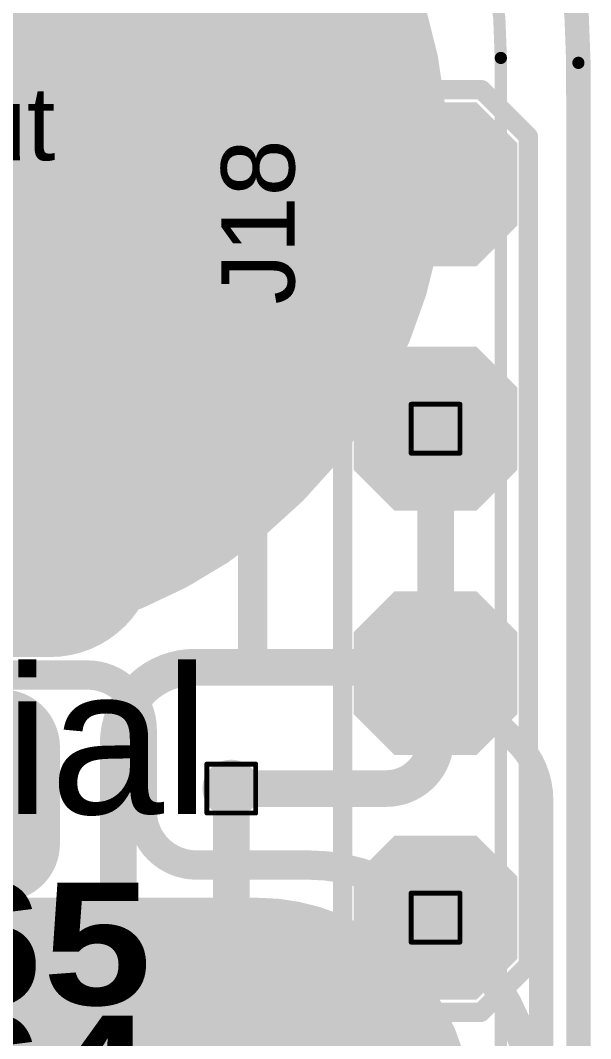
# Model space of a CAD drawing. Header units: inches. Extents: x 3 to 457, y -41 to 239.
# Drawn here: x 61.36 to 67.28, y 14.03 to 24.61 of the extents above; entities that cross this region are included whole.
import ezdxf

# ---------------------------------------------------------------- set-up
doc = ezdxf.new("R2010")
doc.units = ezdxf.units.IN
for name, color, linetype in [('Board Outline', 216, 'Continuous'), ('Bottom Layer', 5, 'Continuous'), ('Bottom Overlay', 54, 'Continuous'), ('Bottom Paste', 16, 'Continuous'), ('Bottom Solder', 6, 'Continuous'), ('Drill Drawing', 1, 'Continuous'), ('Fabrication', 76, 'Continuous'), ('Top Layer', 1, 'Continuous'), ('Top Overlay', 2, 'Continuous'), ('Top Paste', 8, 'Continuous'), ('Top Solder', 216, 'Continuous'), ('Via Holes', 16, 'Continuous')]:
    doc.layers.add(name, color=color, linetype=linetype)
doc.styles.add('Arial', font='', dxfattribs={"height": 0.2})
doc.styles.add('Arial Black_Bold', font='', dxfattribs={"height": 0.2})
doc.styles.get('Arial').set_extended_font_data('Arial')
doc.styles.get('Arial Black_Bold').set_extended_font_data('Arial Black', bold=True)

# ---------------------------------------------------------------- blocks, each defined once
blk = doc.blocks.new('SEMG_PAD_B_78')
at = {"layer": 'Bottom Layer'}
h = blk.add_hatch(color=5, dxfattribs=at)
edge = h.paths.add_edge_path()
edge.add_arc((-3.14997338, 0.0128143), 2.09999834, 90, 270)
edge.add_line((-3.14997338, -2.08718404), (3.150029259999999, -2.08718404))
edge.add_arc((3.15002926, 0.0128143), 2.09999834, 270, 450)
edge.add_line((3.15002926, 2.11281264), (-3.14997338, 2.11281264))
h = blk.add_hatch(color=5, dxfattribs=at)
edge = h.paths.add_edge_path()
edge.add_arc((2.794e-05, -9.98718602), 5.00000016, 0, 360)
at = {"layer": 'Bottom Paste'}
h = blk.add_hatch(color=16, dxfattribs=at)
edge = h.paths.add_edge_path()
edge.add_arc((-3.14997338, 0.0128143), 2.09999834, 90, 270)
edge.add_line((-3.14997338, -2.08718404), (3.150029259999999, -2.08718404))
edge.add_arc((3.15002926, 0.0128143), 2.09999834, 270, 450)
edge.add_line((3.15002926, 2.11281264), (-3.14997338, 2.11281264))
h = blk.add_hatch(color=16, dxfattribs=at)
edge = h.paths.add_edge_path()
edge.add_arc((2.794e-05, -9.98718602), 5.00000016, 0, 360)
at = {"layer": 'Bottom Solder'}
h = blk.add_hatch(color=6, dxfattribs=at)
edge = h.paths.add_edge_path()
edge.add_arc((-3.14997338, 0.0128143), 2.20159834, 90, 270)
edge.add_line((-3.14997338, -2.18878404), (3.150029259999999, -2.18878404))
edge.add_arc((3.15002926, 0.0128143), 2.20159834, 270, 450)
edge.add_line((3.15002926, 2.21441264), (-3.14997338, 2.21441264))
h = blk.add_hatch(color=6, dxfattribs=at)
edge = h.paths.add_edge_path()
edge.add_arc((2.794e-05, -9.98718602), 5.10160016, 0, 360)
at = {"layer": 'Bottom Overlay'}
for points in [[(-5.68320682, 10.96571086, 0.127, 0.127, 0), (-5.68320682, -10.9657134, 0.127, 0.127, 0)], [(-1.53065988, -15.21263658, 0.127, 0.127, -0.4142135623730932), (-5.68320682, -10.9657134, 0.127, 0.127, 0)]]:
    blk.add_lwpolyline(points, format="xyseb", dxfattribs=at)
blk.add_lwpolyline([(-5.71495682, -10.9657134, 0.0635, 0.0635, 1), (-5.65145682, -10.9657134, 0.0635, 0.0635, 1)], format="xyseb", close=True, dxfattribs=at)
blk.add_lwpolyline([(-5.71495682, -10.9657134, 0.0635, 0.0635, 1), (-5.65145682, -10.9657134, 0.0635, 0.0635, 1)], format="xyseb", close=True, dxfattribs=at)
blk = doc.blocks.new('4_P___SMD_W____CON__235')
at = {"layer": 'Top Layer'}
for points in [[(0.374999885, 0.74999977), (-0.374999885, 0.74999977), (-0.74999977, 0.374999885), (-0.74999977, -0.374999885), (-0.374999885, -0.74999977), (0.374999885, -0.74999977), (0.74999977, -0.374999885), (0.74999977, 0.374999885)], [(2.914999885, 0.74999977), (2.165000115, 0.74999977), (1.79000023, 0.374999885), (1.79000023, -0.374999885), (2.165000115, -0.74999977), (2.914999885, -0.74999977), (3.28999977, -0.374999885), (3.28999977, 0.374999885)], [(5.454999884999999, 0.74999977), (4.705000115, 0.74999977), (4.33000023, 0.374999885), (4.33000023, -0.374999885), (4.705000115, -0.74999977), (5.454999884999999, -0.74999977), (5.82999977, -0.374999885), (5.82999977, 0.374999885)], [(7.994999885, 0.74999977), (7.245000115, 0.74999977), (6.870000229999999, 0.374999885), (6.870000229999999, -0.374999885), (7.245000115, -0.74999977), (7.994999885, -0.74999977), (8.36999977, -0.374999885), (8.36999977, 0.374999885)]]:
    blk.add_hatch(color=1, dxfattribs=at).paths.add_polyline_path(points)
at = {"layer": 'Top Paste'}
for points in [[(0.374999885, 0.74999977), (-0.374999885, 0.74999977), (-0.74999977, 0.374999885), (-0.74999977, -0.374999885), (-0.374999885, -0.74999977), (0.374999885, -0.74999977), (0.74999977, -0.374999885), (0.74999977, 0.374999885)], [(2.914999885, 0.74999977), (2.165000115, 0.74999977), (1.79000023, 0.374999885), (1.79000023, -0.374999885), (2.165000115, -0.74999977), (2.914999885, -0.74999977), (3.28999977, -0.374999885), (3.28999977, 0.374999885)], [(5.454999884999999, 0.74999977), (4.705000115, 0.74999977), (4.33000023, 0.374999885), (4.33000023, -0.374999885), (4.705000115, -0.74999977), (5.454999884999999, -0.74999977), (5.82999977, -0.374999885), (5.82999977, 0.374999885)], [(7.994999885, 0.74999977), (7.245000115, 0.74999977), (6.870000229999999, 0.374999885), (6.870000229999999, -0.374999885), (7.245000115, -0.74999977), (7.994999885, -0.74999977), (8.36999977, -0.374999885), (8.36999977, 0.374999885)]]:
    blk.add_hatch(color=8, dxfattribs=at).paths.add_polyline_path(points)
at = {"layer": 'Top Solder'}
for points in [[(0.425799885, 0.85159977), (-0.425799885, 0.85159977), (-0.85159977, 0.425799885), (-0.85159977, -0.425799885), (-0.425799885, -0.85159977), (0.425799885, -0.85159977), (0.85159977, -0.425799885), (0.85159977, 0.425799885)], [(2.965799885, 0.85159977), (2.114200115, 0.85159977), (1.68840023, 0.425799885), (1.68840023, -0.425799885), (2.114200115, -0.85159977), (2.965799885, -0.85159977), (3.39159977, -0.425799885), (3.39159977, 0.425799885)], [(5.505799884999999, 0.85159977), (4.654200115, 0.85159977), (4.228400229999999, 0.425799885), (4.228400229999999, -0.425799885), (4.654200115, -0.85159977), (5.505799884999999, -0.85159977), (5.93159977, -0.425799885), (5.93159977, 0.425799885)], [(8.045799885000001, 0.85159977), (7.194200115, 0.85159977), (6.76840023, 0.425799885), (6.76840023, -0.425799885), (7.194200115, -0.85159977), (8.045799885000001, -0.85159977), (8.47159977, -0.425799885), (8.47159977, 0.425799885)]]:
    blk.add_hatch(color=216, dxfattribs=at).paths.add_polyline_path(points)
at = {"layer": 'Top Overlay'}
for points in [[(-0.4826, 0.9652, 0.1999996, 0.1999996, 0), (-0.98462592, 0.46317408, 0.1999996, 0.1999996, 0)], [(-0.4826, 0.9652, 0.1999996, 0.1999996, 0), (-0.37974016, 0.9652, 0.1999996, 0.1999996, 0)], [(-0.37974016, 0.9652, 0.1999996, 0.1999996, 0), (8.101990399999998, 0.9652, 0.1999996, 0.1999996, 0)], [(8.101990399999998, 0.9652, 0.1999996, 0.1999996, 0), (8.60300032, 0.4641900799999999, 0.1999996, 0.1999996, 0)], [(-0.98462592, 0.46317408, 0.1999996, 0.1999996, 0), (-0.98462592, -0.47158656, 0.1999996, 0.1999996, 0)], [(8.60300032, 0.4641900799999999, 0.1999996, 0.1999996, 0), (8.60300032, -0.4787392, 0.1999996, 0.1999996, 0)], [(-0.98462592, -0.47158656, 0.1999996, 0.1999996, 0), (-0.49101248, -0.9652, 0.1999996, 0.1999996, 0)], [(8.60300032, -0.4787392, 0.1999996, 0.1999996, 0), (8.11653952, -0.9652, 0.1999996, 0.1999996, 0)], [(-0.49101248, -0.9652, 0.1999996, 0.1999996, 0), (8.11653952, -0.9652, 0.1999996, 0.1999996, 0)]]:
    blk.add_lwpolyline(points, format="xyseb", dxfattribs=at)
for points in [[(-0.5325999, 0.9652, 0.0999998, 0.0999998, 1), (-0.4326001, 0.9652, 0.0999998, 0.0999998, 1)], [(-0.5325999, 0.9652, 0.0999998, 0.0999998, 1), (-0.4326001, 0.9652, 0.0999998, 0.0999998, 1)], [(-0.42974006, 0.9652, 0.0999998, 0.0999998, 1), (-0.32974026, 0.9652, 0.0999998, 0.0999998, 1)], [(-0.42974006, 0.9652, 0.0999998, 0.0999998, 1), (-0.32974026, 0.9652, 0.0999998, 0.0999998, 1)], [(8.051990499999999, 0.9652, 0.0999998, 0.0999998, 1), (8.1519903, 0.9652, 0.0999998, 0.0999998, 1)], [(8.051990499999999, 0.9652, 0.0999998, 0.0999998, 1), (8.1519903, 0.9652, 0.0999998, 0.0999998, 1)], [(-1.03462582, 0.46317408, 0.0999998, 0.0999998, 1), (-0.9346260199999998, 0.46317408, 0.0999998, 0.0999998, 1)], [(-1.03462582, 0.46317408, 0.0999998, 0.0999998, 1), (-0.9346260199999998, 0.46317408, 0.0999998, 0.0999998, 1)], [(8.553000419999998, 0.4641900799999999, 0.0999998, 0.0999998, 1), (8.65300022, 0.4641900799999999, 0.0999998, 0.0999998, 1)], [(8.553000419999998, 0.4641900799999999, 0.0999998, 0.0999998, 1), (8.65300022, 0.4641900799999999, 0.0999998, 0.0999998, 1)], [(-1.03462582, -0.47158656, 0.0999998, 0.0999998, 1), (-0.9346260199999998, -0.47158656, 0.0999998, 0.0999998, 1)], [(-1.03462582, -0.47158656, 0.0999998, 0.0999998, 1), (-0.9346260199999998, -0.47158656, 0.0999998, 0.0999998, 1)], [(8.553000419999998, -0.4787392, 0.0999998, 0.0999998, 1), (8.65300022, -0.4787392, 0.0999998, 0.0999998, 1)], [(8.553000419999998, -0.4787392, 0.0999998, 0.0999998, 1), (8.65300022, -0.4787392, 0.0999998, 0.0999998, 1)], [(-0.54101238, -0.9652, 0.0999998, 0.0999998, 1), (-0.4410125799999999, -0.9652, 0.0999998, 0.0999998, 1)], [(-0.54101238, -0.9652, 0.0999998, 0.0999998, 1), (-0.4410125799999999, -0.9652, 0.0999998, 0.0999998, 1)], [(8.066539619999999, -0.9652, 0.0999998, 0.0999998, 1), (8.16653942, -0.9652, 0.0999998, 0.0999998, 1)], [(8.066539619999999, -0.9652, 0.0999998, 0.0999998, 1), (8.16653942, -0.9652, 0.0999998, 0.0999998, 1)]]:
    blk.add_lwpolyline(points, format="xyseb", close=True, dxfattribs=at)
blk = doc.blocks.new('T____P____SMD_3_P____236')
at = {"layer": 'Top Layer'}
h = blk.add_hatch(color=1, dxfattribs=at)
edge = h.paths.add_edge_path()
edge.add_arc((-0.50000154, 3.04000154), 0.499999, 90, 180)
edge.add_line((-1.00000054, 3.04000154), (-1.00000054, 2.03999846))
edge.add_arc((-0.50000154, 2.03999846), 0.499999, 180, 270)
edge.add_line((-0.5000015400000001, 1.53999946), (0.5000015399999999, 1.53999946))
edge.add_arc((0.50000154, 2.03999846), 0.499999, 270, 360)
edge.add_line((1.00000054, 2.03999846), (1.00000054, 3.04000154))
edge.add_arc((0.50000154, 3.04000154), 0.499999, 0, 90)
edge.add_line((0.50000154, 3.54000054), (-0.50000154, 3.54000054))
h = blk.add_hatch(color=1, dxfattribs=at)
edge = h.paths.add_edge_path()
edge.add_arc((-0.9999992699999999, 0), 1.00000054, 90, 270)
edge.add_line((-0.9999992700000001, -1.00000054), (0.9999992699999997, -1.00000054))
edge.add_arc((0.9999992699999999, 0), 1.00000054, 270, 450)
edge.add_line((0.99999927, 1.00000054), (-0.9999992699999998, 1.00000054))
h = blk.add_hatch(color=1, dxfattribs=at)
edge = h.paths.add_edge_path()
edge.add_arc((-0.50000154, -2.03999846), 0.499999, 90, 180)
edge.add_line((-1.00000054, -2.03999846), (-1.00000054, -3.04000154))
edge.add_arc((-0.50000154, -3.04000154), 0.499999, 180, 270)
edge.add_line((-0.5000015400000001, -3.54000054), (0.5000015399999999, -3.54000054))
edge.add_arc((0.50000154, -3.04000154), 0.499999, 270, 360)
edge.add_line((1.00000054, -3.04000154), (1.00000054, -2.03999846))
edge.add_arc((0.50000154, -2.03999846), 0.499999, 0, 90)
edge.add_line((0.50000154, -1.53999946), (-0.50000154, -1.53999946))
at = {"layer": 'Top Paste'}
h = blk.add_hatch(color=8, dxfattribs=at)
edge = h.paths.add_edge_path()
edge.add_arc((-0.50000154, 3.04000154), 0.499999, 90, 180)
edge.add_line((-1.00000054, 3.04000154), (-1.00000054, 2.03999846))
edge.add_arc((-0.50000154, 2.03999846), 0.499999, 180, 270)
edge.add_line((-0.5000015400000001, 1.53999946), (0.5000015399999999, 1.53999946))
edge.add_arc((0.50000154, 2.03999846), 0.499999, 270, 360)
edge.add_line((1.00000054, 2.03999846), (1.00000054, 3.04000154))
edge.add_arc((0.50000154, 3.04000154), 0.499999, 0, 90)
edge.add_line((0.50000154, 3.54000054), (-0.50000154, 3.54000054))
h = blk.add_hatch(color=8, dxfattribs=at)
edge = h.paths.add_edge_path()
edge.add_arc((-0.9999992699999999, 0), 1.00000054, 90, 270)
edge.add_line((-0.9999992700000001, -1.00000054), (0.9999992699999997, -1.00000054))
edge.add_arc((0.9999992699999999, 0), 1.00000054, 270, 450)
edge.add_line((0.99999927, 1.00000054), (-0.9999992699999998, 1.00000054))
h = blk.add_hatch(color=8, dxfattribs=at)
edge = h.paths.add_edge_path()
edge.add_arc((-0.50000154, -2.03999846), 0.499999, 90, 180)
edge.add_line((-1.00000054, -2.03999846), (-1.00000054, -3.04000154))
edge.add_arc((-0.50000154, -3.04000154), 0.499999, 180, 270)
edge.add_line((-0.5000015400000001, -3.54000054), (0.5000015399999999, -3.54000054))
edge.add_arc((0.50000154, -3.04000154), 0.499999, 270, 360)
edge.add_line((1.00000054, -3.04000154), (1.00000054, -2.03999846))
edge.add_arc((0.50000154, -2.03999846), 0.499999, 0, 90)
edge.add_line((0.50000154, -1.53999946), (-0.50000154, -1.53999946))
at = {"layer": 'Top Solder'}
h = blk.add_hatch(color=216, dxfattribs=at)
edge = h.paths.add_edge_path()
edge.add_arc((-0.50000154, 3.04000154), 0.601599, 90, 180)
edge.add_line((-1.10160054, 3.04000154), (-1.10160054, 2.03999846))
edge.add_arc((-0.50000154, 2.03999846), 0.601599, 180, 270)
edge.add_line((-0.5000015400000001, 1.43839946), (0.5000015399999999, 1.43839946))
edge.add_arc((0.50000154, 2.03999846), 0.601599, 270, 360)
edge.add_line((1.10160054, 2.03999846), (1.10160054, 3.04000154))
edge.add_arc((0.50000154, 3.04000154), 0.601599, 0, 90)
edge.add_line((0.50000154, 3.64160054), (-0.50000154, 3.64160054))
h = blk.add_hatch(color=216, dxfattribs=at)
edge = h.paths.add_edge_path()
edge.add_arc((-0.9999992699999999, 0), 1.10160054, 90, 270)
edge.add_line((-0.9999992700000001, -1.10160054), (0.9999992699999997, -1.10160054))
edge.add_arc((0.9999992699999999, 0), 1.10160054, 270, 450)
edge.add_line((0.99999927, 1.10160054), (-0.9999992699999998, 1.10160054))
h = blk.add_hatch(color=216, dxfattribs=at)
edge = h.paths.add_edge_path()
edge.add_arc((-0.50000154, -2.03999846), 0.601599, 90, 180)
edge.add_line((-1.10160054, -2.03999846), (-1.10160054, -3.04000154))
edge.add_arc((-0.50000154, -3.04000154), 0.601599, 180, 270)
edge.add_line((-0.5000015400000001, -3.64160054), (0.5000015399999999, -3.64160054))
edge.add_arc((0.50000154, -3.04000154), 0.601599, 270, 360)
edge.add_line((1.10160054, -3.04000154), (1.10160054, -2.03999846))
edge.add_arc((0.50000154, -2.03999846), 0.601599, 0, 90)
edge.add_line((0.50000154, -1.43839946), (-0.50000154, -1.43839946))

msp = doc.modelspace()

# ---------------------------------------------------------------- hatches: boundary and pattern name
at = {"layer": 'Bottom Layer'}
h = msp.add_hatch(color=5, dxfattribs=at)
edge = h.paths.add_edge_path()
edge.add_arc((65.66953592, 20.37080762), 0.2999994, 0, 360)
h = msp.add_hatch(color=5, dxfattribs=at)
edge = h.paths.add_edge_path()
edge.add_arc((63.54688586, 16.63197334), 0.2999994, 0, 360)
h = msp.add_hatch(color=5, dxfattribs=at)
edge = h.paths.add_edge_path()
edge.add_arc((65.66953592, 15.29080762), 0.2999994, 0, 360)
at = {"layer": 'Top Layer'}
h = msp.add_hatch(color=1, dxfattribs=at)
edge = h.paths.add_edge_path()
edge.add_arc((65.66953592, 20.37080762), 0.2999994, 0, 360)
h = msp.add_hatch(color=1, dxfattribs=at)
edge = h.paths.add_edge_path()
edge.add_arc((63.54688586, 16.63197334), 0.2999994, 0, 360)
h = msp.add_hatch(color=1, dxfattribs=at)
edge = h.paths.add_edge_path()
edge.add_arc((65.66953592, 15.29080762), 0.2999994, 0, 360)
at = {"layer": 'Via Holes'}
h = msp.add_hatch(color=7, dxfattribs=at)
edge = h.paths.add_edge_path()
edge.add_arc((65.66953592, 20.37080762), 0.1499997, 0, 360)
h = msp.add_hatch(color=7, dxfattribs=at)
edge = h.paths.add_edge_path()
edge.add_arc((63.54688586, 16.63197334), 0.1499997, 0, 360)
h = msp.add_hatch(color=7, dxfattribs=at)
edge = h.paths.add_edge_path()
edge.add_arc((65.66953592, 15.29080762), 0.1499997, 0, 360)

# ---------------------------------------------------------------- linework, layer by layer
at = {"layer": 'Board Outline'}
for points in [[(65.0764637, 28.28579306, 0.127, 0.127, -0.2441754300213249), (67.15419132, 24.17253992, 0.127, 0.127, 0)], [(67.15419132, 24.17259326, 0.127, 0.127, 0), (67.15422688, 2.31684068, 0.127, 0.127, 0)]]:
    msp.add_lwpolyline(points, format="xyseb", dxfattribs=at)
for points in [[(67.12244132000001, 24.17259326, 0.0635, 0.0635, 1), (67.18594132, 24.17259326, 0.0635, 0.0635, 1)], [(67.12244132000001, 24.17253992, 0.0635, 0.0635, 1), (67.18594132, 24.17253992, 0.0635, 0.0635, 1)]]:
    msp.add_lwpolyline(points, format="xyseb", close=True, dxfattribs=at)
at = {"layer": 'Bottom Layer'}
for points in [[(65.66953592, 17.14344806, 0.3809999999999999, 0.3809999999999999, 0), (65.66953592, 20.37080762, 0.3809999999999999, 0.3809999999999999, 0)], [(60.16131224, 17.81140202, 0.3048, 0.3048, 0), (62.05242606, 17.81140202, 0.3048, 0.3048, 0)], [(62.05242606, 17.81140202, 0.3048, 0.3048, -0.4142135623730951), (62.62153592, 17.24229216, 0.3048, 0.3048, 0)], [(62.62153592, 16.40112036, 0.3048, 0.3048, 0), (62.62153592, 17.24229216, 0.3048, 0.3048, 0)], [(65.66953592, 17.14344806, 0.3809999999999999, 0.3809999999999999, -0.4142135623730951), (65.1580612, 16.63197334, 0.3809999999999999, 0.3809999999999999, 0)], [(63.54688586, 16.63197334, 0.3809999999999999, 0.3809999999999999, 0), (65.1580612, 16.63197334, 0.3809999999999999, 0.3809999999999999, 0)], [(63.18537528, 15.837281, 0.3048, 0.3048, -0.4142135623730951), (62.62153592, 16.40112036, 0.3048, 0.3048, 0)], [(63.18537528, 15.837281, 0.3048, 0.3048, 0), (64.35023198, 15.837281, 0.3048, 0.3048, 0)], [(64.35023198, 15.837281, 0.3048, 0.3048, -0.1989121957720606), (65.66953592, 15.29080762, 0.3048, 0.3048, 0)], [(65.66953592, 15.29080762, 0.3048, 0.3048, 0), (65.98429272, 14.97605082, 0.3048, 0.3048, 0)], [(65.98429272, 14.97605336, 0.3048, 0.3048, -0.198912367379658), (66.70142616, 13.24473602, 0.3048, 0.3048, 0)]]:
    msp.add_lwpolyline(points, format="xyseb", dxfattribs=at)
for points in [[(65.57428592, 20.37080762, 0.1905, 0.1905, 1), (65.76478592, 20.37080762, 0.1905, 0.1905, 1)], [(61.97622605999999, 17.81140202, 0.1524, 0.1524, 1), (62.12862605999999, 17.81140202, 0.1524, 0.1524, 1)], [(61.97622605999999, 17.81140202, 0.1524, 0.1524, 1), (62.12862605999999, 17.81140202, 0.1524, 0.1524, 1)], [(62.54533591999999, 17.24229216, 0.1524, 0.1524, 1), (62.69773592, 17.24229216, 0.1524, 0.1524, 1)], [(62.54533591999999, 17.24229216, 0.1524, 0.1524, 1), (62.69773592, 17.24229216, 0.1524, 0.1524, 1)], [(65.57428592, 17.14344806, 0.1905, 0.1905, 1), (65.76478592, 17.14344806, 0.1905, 0.1905, 1)], [(65.57428592, 17.14344806, 0.1905, 0.1905, 1), (65.76478592, 17.14344806, 0.1905, 0.1905, 1)], [(63.45163586, 16.63197334, 0.1905, 0.1905, 1), (63.64213586, 16.63197334, 0.1905, 0.1905, 1)], [(65.0628112, 16.63197334, 0.1905, 0.1905, 1), (65.2533112, 16.63197334, 0.1905, 0.1905, 1)], [(65.0628112, 16.63197334, 0.1905, 0.1905, 1), (65.2533112, 16.63197334, 0.1905, 0.1905, 1)], [(62.54533591999999, 16.40112036, 0.1524, 0.1524, 1), (62.69773592, 16.40112036, 0.1524, 0.1524, 1)], [(62.54533591999999, 16.40112036, 0.1524, 0.1524, 1), (62.69773592, 16.40112036, 0.1524, 0.1524, 1)], [(63.10917528, 15.837281, 0.1524, 0.1524, 1), (63.26157528, 15.837281, 0.1524, 0.1524, 1)], [(63.10917528, 15.837281, 0.1524, 0.1524, 1), (63.26157528, 15.837281, 0.1524, 0.1524, 1)], [(64.27403197999999, 15.837281, 0.1524, 0.1524, 1), (64.42643198, 15.837281, 0.1524, 0.1524, 1)], [(64.27403197999999, 15.837281, 0.1524, 0.1524, 1), (64.42643198, 15.837281, 0.1524, 0.1524, 1)], [(65.59333592, 15.29080762, 0.1524, 0.1524, 1), (65.74573591999999, 15.29080762, 0.1524, 0.1524, 1)], [(65.59333592, 15.29080762, 0.1524, 0.1524, 1), (65.74573591999999, 15.29080762, 0.1524, 0.1524, 1)], [(65.90809272, 14.97605336, 0.1524, 0.1524, 1), (66.06049272, 14.97605336, 0.1524, 0.1524, 1)], [(65.90809272, 14.97605082, 0.1524, 0.1524, 1), (66.06049272, 14.97605082, 0.1524, 0.1524, 1)]]:
    msp.add_lwpolyline(points, format="xyseb", close=True, dxfattribs=at)
at = {"layer": 'Drill Drawing'}
for points in [[(65.41553592, 20.62480762, 0.0508, 0.0508, 0), (65.92353591999999, 20.62480762, 0.0508, 0.0508, 0)], [(65.41553592, 20.11680762, 0.0508, 0.0508, 0), (65.41553592, 20.62480762, 0.0508, 0.0508, 0)], [(65.92353591999999, 20.11680762, 0.0508, 0.0508, 0), (65.92353591999999, 20.62480762, 0.0508, 0.0508, 0)], [(65.41553592, 20.11680762, 0.0508, 0.0508, 0), (65.92353591999999, 20.11680762, 0.0508, 0.0508, 0)], [(63.29288586, 16.88597334, 0.0508, 0.0508, 0), (63.80088585999999, 16.88597334, 0.0508, 0.0508, 0)], [(63.29288586, 16.37797334, 0.0508, 0.0508, 0), (63.29288586, 16.88597334, 0.0508, 0.0508, 0)], [(63.80088585999999, 16.37797334, 0.0508, 0.0508, 0), (63.80088585999999, 16.88597334, 0.0508, 0.0508, 0)], [(63.29288586, 16.37797334, 0.0508, 0.0508, 0), (63.80088585999999, 16.37797334, 0.0508, 0.0508, 0)], [(65.41553592, 15.54480762, 0.0508, 0.0508, 0), (65.92353591999999, 15.54480762, 0.0508, 0.0508, 0)], [(65.41553592, 15.03680762, 0.0508, 0.0508, 0), (65.41553592, 15.54480762, 0.0508, 0.0508, 0)], [(65.92353591999999, 15.03680762, 0.0508, 0.0508, 0), (65.92353591999999, 15.54480762, 0.0508, 0.0508, 0)], [(65.41553592, 15.03680762, 0.0508, 0.0508, 0), (65.92353591999999, 15.03680762, 0.0508, 0.0508, 0)]]:
    msp.add_lwpolyline(points, format="xyseb", dxfattribs=at)
for points in [[(65.40283592, 20.62480762, 0.0254, 0.0254, 1), (65.42823591999999, 20.62480762, 0.0254, 0.0254, 1)], [(65.40283592, 20.62480762, 0.0254, 0.0254, 1), (65.42823591999999, 20.62480762, 0.0254, 0.0254, 1)], [(65.91083592, 20.62480762, 0.0254, 0.0254, 1), (65.93623592, 20.62480762, 0.0254, 0.0254, 1)], [(65.91083592, 20.62480762, 0.0254, 0.0254, 1), (65.93623592, 20.62480762, 0.0254, 0.0254, 1)], [(65.40283592, 20.11680762, 0.0254, 0.0254, 1), (65.42823591999999, 20.11680762, 0.0254, 0.0254, 1)], [(65.40283592, 20.11680762, 0.0254, 0.0254, 1), (65.42823591999999, 20.11680762, 0.0254, 0.0254, 1)], [(65.91083592, 20.11680762, 0.0254, 0.0254, 1), (65.93623592, 20.11680762, 0.0254, 0.0254, 1)], [(65.91083592, 20.11680762, 0.0254, 0.0254, 1), (65.93623592, 20.11680762, 0.0254, 0.0254, 1)], [(63.28018585999999, 16.88597334, 0.0254, 0.0254, 1), (63.30558586, 16.88597334, 0.0254, 0.0254, 1)], [(63.28018585999999, 16.88597334, 0.0254, 0.0254, 1), (63.30558586, 16.88597334, 0.0254, 0.0254, 1)], [(63.78818585999999, 16.88597334, 0.0254, 0.0254, 1), (63.81358586, 16.88597334, 0.0254, 0.0254, 1)], [(63.78818585999999, 16.88597334, 0.0254, 0.0254, 1), (63.81358586, 16.88597334, 0.0254, 0.0254, 1)], [(63.28018585999999, 16.37797334, 0.0254, 0.0254, 1), (63.30558586, 16.37797334, 0.0254, 0.0254, 1)], [(63.28018585999999, 16.37797334, 0.0254, 0.0254, 1), (63.30558586, 16.37797334, 0.0254, 0.0254, 1)], [(63.78818585999999, 16.37797334, 0.0254, 0.0254, 1), (63.81358586, 16.37797334, 0.0254, 0.0254, 1)], [(63.78818585999999, 16.37797334, 0.0254, 0.0254, 1), (63.81358586, 16.37797334, 0.0254, 0.0254, 1)], [(65.40283592, 15.54480762, 0.0254, 0.0254, 1), (65.42823591999999, 15.54480762, 0.0254, 0.0254, 1)], [(65.40283592, 15.54480762, 0.0254, 0.0254, 1), (65.42823591999999, 15.54480762, 0.0254, 0.0254, 1)], [(65.91083592, 15.54480762, 0.0254, 0.0254, 1), (65.93623592, 15.54480762, 0.0254, 0.0254, 1)], [(65.91083592, 15.54480762, 0.0254, 0.0254, 1), (65.93623592, 15.54480762, 0.0254, 0.0254, 1)], [(65.40283592, 15.03680762, 0.0254, 0.0254, 1), (65.42823591999999, 15.03680762, 0.0254, 0.0254, 1)], [(65.40283592, 15.03680762, 0.0254, 0.0254, 1), (65.42823591999999, 15.03680762, 0.0254, 0.0254, 1)], [(65.91083592, 15.03680762, 0.0254, 0.0254, 1), (65.93623592, 15.03680762, 0.0254, 0.0254, 1)], [(65.91083592, 15.03680762, 0.0254, 0.0254, 1), (65.93623592, 15.03680762, 0.0254, 0.0254, 1)]]:
    msp.add_lwpolyline(points, format="xyseb", close=True, dxfattribs=at)
at = {"layer": 'Fabrication'}
for points in [[(62.2106833, 29.22834642, 0.254, 0.254, -0.414213562373093), (67.15419132, 24.17248404, 0.254, 0.254, 0)], [(67.15419132, 24.17259326, 0.254, 0.254, 0), (67.15422688, 2.31684068, 0.254, 0.254, 0)], [(57.51083494, 15.3703401, 0.254, 0.254, 0), (63.8188335, 15.3703401, 0.254, 0.254, 0)], [(63.8188335, 15.3703401, 0.254, 0.254, -0.198912367379658), (65.30375814, 14.75526386, 0.254, 0.254, 0)], [(65.30375814, 14.75526386, 0.254, 0.254, -0.198912367379658), (65.91883437999999, 13.27033922, 0.254, 0.254, 0)]]:
    msp.add_lwpolyline(points, format="xyseb", dxfattribs=at)
for points in [[(65.6647785, 23.2447084, 0.254, 0.254, 1), (55.66477817999999, 23.2447084, 0.254, 0.254, 1)], [(67.09069131999999, 24.17259326, 0.127, 0.127, 1), (67.21769132, 24.17259326, 0.127, 0.127, 1)], [(67.09069131999999, 24.17248404, 0.127, 0.127, 1), (67.21769132, 24.17248404, 0.127, 0.127, 1)], [(65.60127849999999, 23.2447084, 0.127, 0.127, 1), (65.7282785, 23.2447084, 0.127, 0.127, 1)], [(63.7553335, 15.3703401, 0.127, 0.127, 1), (63.88233349999999, 15.3703401, 0.127, 0.127, 1)], [(63.7553335, 15.3703401, 0.127, 0.127, 1), (63.88233349999999, 15.3703401, 0.127, 0.127, 1)], [(65.24025814, 14.75526386, 0.127, 0.127, 1), (65.36725814, 14.75526386, 0.127, 0.127, 1)], [(65.24025814, 14.75526386, 0.127, 0.127, 1), (65.36725814, 14.75526386, 0.127, 0.127, 1)]]:
    msp.add_lwpolyline(points, format="xyseb", close=True, dxfattribs=at)
at = {"layer": 'Top Layer'}
for points in [[(61.60077342, 25.57043146, 0.3048, 0.3048, 0), (63.22657916, 22.77812564, 0.3048, 0.3048, 0)], [(62.46744681999999, 25.61681186, 0.3048, 0.3048, 0), (63.32767624, 23.94635292, 0.3048, 0.3048, 0)], [(63.68697701999999, 24.89759054, 0.3048, 0.3048, 0), (65.66953592, 22.91503164, 0.3048, 0.3048, 0)], [(63.33358681999999, 23.93487974, 0.3048, 0.3048, 0), (65.25722026, 20.86796944, 0.3048, 0.3048, 0)], [(63.22657916, 22.77812564, 0.3048, 0.3048, -0.0007665006338164453), (63.23534724, 22.75568728, 0.3048, 0.3048, 0)], [(63.23534724, 22.75568728, 0.3048, 0.3048, -0.09305497116601014), (63.76990039999999, 19.90583268, 0.3048, 0.3048, 0)], [(65.25722026, 20.86796944, 0.3048, 0.3048, 0), (65.66953592, 20.37080762, 0.3048, 0.3048, 0)], [(63.76990039999999, 17.89277854, 0.3048, 0.3048, 0), (63.76990039999999, 19.90583268, 0.3048, 0.3048, 0)], [(62.37191488, 17.09880756, 0.3809999999999999, 0.3809999999999999, -0.4142135623730951), (63.16588586, 17.89277854, 0.3809999999999999, 0.3809999999999999, 0)], [(63.16588586, 17.89277854, 0.3809999999999999, 0.3809999999999999, 0), (65.50596499999999, 17.89277854, 0.3809999999999999, 0.3809999999999999, 0)], [(65.50596499999999, 17.89277854, 0.3809999999999999, 0.3809999999999999, -0.4142135623730951), (65.53695046, 17.86179308, 0.3809999999999999, 0.3809999999999999, 0)], [(65.66953592, 17.95780762, 0.254, 0.254, 0), (66.52026828, 17.10707526, 0.254, 0.254, 0)], [(62.37191488, 12.73111754, 0.3809999999999999, 0.3809999999999999, 0), (62.37191488, 17.09880756, 0.3809999999999999, 0.3809999999999999, 0)], [(66.52026828, 17.10707526, 0.254, 0.254, 0), (66.52174148, 17.10559698, 0.254, 0.254, 0)], [(66.52174148, 17.10559698, 0.254, 0.254, -0.1987235523177896), (66.7667702, 16.51465836, 0.254, 0.254, 0)], [(63.54688586, 12.73111754, 0.3809999999999999, 0.3809999999999999, 0), (63.54688586, 16.63197334, 0.3809999999999999, 0.3809999999999999, 0)], [(66.7667702, 12.17810112, 0.254, 0.254, 0), (66.7667702, 16.51291084, 0.254, 0.254, 0)]]:
    msp.add_lwpolyline(points, format="xyseb", dxfattribs=at)
for points in [[(63.25147624, 23.94635292, 0.1524, 0.1524, 1), (63.40387624, 23.94635292, 0.1524, 0.1524, 1)], [(63.25738682, 23.93487974, 0.1524, 0.1524, 1), (63.40978681999999, 23.93487974, 0.1524, 0.1524, 1)], [(65.59333592, 22.91503164, 0.1524, 0.1524, 1), (65.74573591999999, 22.91503164, 0.1524, 0.1524, 1)], [(63.15037915999999, 22.77812564, 0.1524, 0.1524, 1), (63.30277916, 22.77812564, 0.1524, 0.1524, 1)], [(63.15037915999999, 22.77812564, 0.1524, 0.1524, 1), (63.30277916, 22.77812564, 0.1524, 0.1524, 1)], [(63.15914724, 22.75568728, 0.1524, 0.1524, 1), (63.31154724, 22.75568728, 0.1524, 0.1524, 1)], [(63.15914724, 22.75568728, 0.1524, 0.1524, 1), (63.31154724, 22.75568728, 0.1524, 0.1524, 1)], [(65.18102026, 20.86796944, 0.1524, 0.1524, 1), (65.33342026, 20.86796944, 0.1524, 0.1524, 1)], [(65.18102026, 20.86796944, 0.1524, 0.1524, 1), (65.33342026, 20.86796944, 0.1524, 0.1524, 1)], [(65.59333592, 20.37080762, 0.1524, 0.1524, 1), (65.74573591999999, 20.37080762, 0.1524, 0.1524, 1)], [(63.6937004, 19.90583268, 0.1524, 0.1524, 1), (63.8461004, 19.90583268, 0.1524, 0.1524, 1)], [(63.6937004, 19.90583268, 0.1524, 0.1524, 1), (63.8461004, 19.90583268, 0.1524, 0.1524, 1)], [(63.07063586, 17.89277854, 0.1905, 0.1905, 1), (63.26113586, 17.89277854, 0.1905, 0.1905, 1)], [(63.07063586, 17.89277854, 0.1905, 0.1905, 1), (63.26113586, 17.89277854, 0.1905, 0.1905, 1)], [(63.6937004, 17.89277854, 0.1524, 0.1524, 1), (63.8461004, 17.89277854, 0.1524, 0.1524, 1)], [(65.410715, 17.89277854, 0.1905, 0.1905, 1), (65.601215, 17.89277854, 0.1905, 0.1905, 1)], [(65.410715, 17.89277854, 0.1905, 0.1905, 1), (65.601215, 17.89277854, 0.1905, 0.1905, 1)], [(65.44170045999999, 17.86179308, 0.1905, 0.1905, 1), (65.63220045999999, 17.86179308, 0.1905, 0.1905, 1)], [(65.60603592, 17.95780762, 0.127, 0.127, 1), (65.73303591999999, 17.95780762, 0.127, 0.127, 1)], [(62.27666488, 17.09880756, 0.1905, 0.1905, 1), (62.46716487999999, 17.09880756, 0.1905, 0.1905, 1)], [(62.27666488, 17.09880756, 0.1905, 0.1905, 1), (62.46716487999999, 17.09880756, 0.1905, 0.1905, 1)], [(66.45676827999999, 17.10707526, 0.127, 0.127, 1), (66.58376827999999, 17.10707526, 0.127, 0.127, 1)], [(66.45676827999999, 17.10707526, 0.127, 0.127, 1), (66.58376827999999, 17.10707526, 0.127, 0.127, 1)], [(66.45824148, 17.10559698, 0.127, 0.127, 1), (66.58524148, 17.10559698, 0.127, 0.127, 1)], [(66.45824148, 17.10559698, 0.127, 0.127, 1), (66.58524148, 17.10559698, 0.127, 0.127, 1)], [(63.45163586, 16.63197334, 0.1905, 0.1905, 1), (63.64213586, 16.63197334, 0.1905, 0.1905, 1)], [(66.7032702, 16.51465836, 0.127, 0.127, 1), (66.8302702, 16.51465836, 0.127, 0.127, 1)], [(66.7032702, 16.51291084, 0.127, 0.127, 1), (66.8302702, 16.51291084, 0.127, 0.127, 1)]]:
    msp.add_lwpolyline(points, format="xyseb", close=True, dxfattribs=at)

# ---------------------------------------------------------------- block references
for name, p, rotation in [('SEMG_PAD_B_78', (60.66480627999999, 13.25752238), 180), ('4_P___SMD_W____CON__235', (65.66953592, 15.29080762), 90), ('T____P____SMD_3_P____236', (60.66480627999999, 19.09999482), 180)]:
    msp.add_blockref(name, p, dxfattribs=dict(rotation=rotation))

# ---------------------------------------------------------------- texts
at = {"layer": 'Fabrication', "style": 'Arial'}
msp.add_text('Cut-out', height=0.7619999999999999, dxfattribs=at).set_placement((58.22786678, 23.1597708))
msp.add_text('Material', height=1.524, rotation=360, dxfattribs=at).set_placement((55.74998248, 16.36812322))
at = {"layer": 'Top Overlay', "style": 'Arial'}
msp.add_text('J18', height=0.7619999999999999, rotation=90, dxfattribs=at).set_placement((64.20461377999999, 21.66081012))
at = {"layer": 'Top Overlay', "style": 'Arial Black_Bold'}
for s, p in [('SB65', (57.63877219999999, 14.38334436)), ('SB64', (57.63877219999999, 13.00252924))]:
    msp.add_text(s, height=1.27, dxfattribs=at).set_placement(p)

doc.saveas('drawing.dxf')
